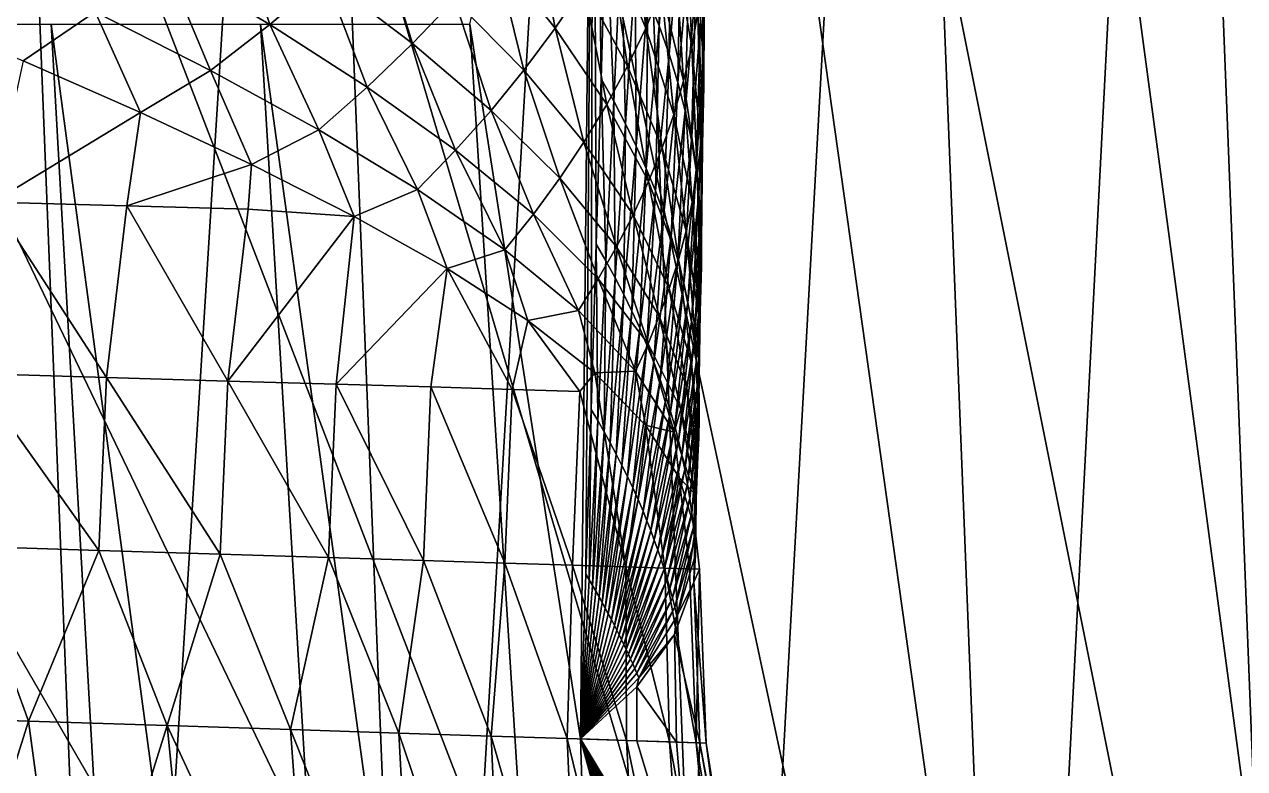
# Model space of a CAD drawing. Extents: x -53 to 3.8, y 0 to 88.2.
# Drawn here: x -3.929 to -2.78, y 12.525 to 13.226 of the extents above; entities that cross this region are included whole.
import ezdxf

# ---------------------------------------------------------------- set-up
doc = ezdxf.new("R2010")
doc.units = 0

msp = doc.modelspace()

# ---------------------------------------------------------------- linework, layer by layer
for points in [[(-3.119, 70.249), (0.34092, 36.1072, 0.77773), (3.4933, 5)], [(-3.119, 70.249), (3.4933, 5), (-1.84729, 18.2287)], [(-2.94129, 15.9572), (-2.69825, 16.2315), (-1.98652, 10.5377)], [(-3.20857, 15.7057), (-2.94129, 15.9572), (-2.25764, 10.6344)], [(-2.25764, 10.6344), (-2.94129, 15.9572), (-1.98652, 10.5377)], [(-3.49673, 15.4799), (-3.20857, 15.7057), (-2.53899, 10.693)], [(-2.53899, 10.693), (-3.20857, 15.7057), (-2.25764, 10.6344)], [(-3.80378, 15.281), (-3.49673, 15.4799), (-2.82602, 10.7126)], [(-2.82602, 10.7126), (-3.49673, 15.4799), (-2.53899, 10.693)], [(-4.12776, 15.1099), (-3.80378, 15.281), (-2.82602, 10.7126)], [(-2.82602, 10.7126), (-4.46647, 14.968), (-4.12776, 15.1099)], [(-4.81579, 14.8568), (-4.46647, 14.968), (-2.82602, 10.7126)], [(-5.17309, 14.777), (-4.81579, 14.8568), (-2.82602, 10.7126)], [(-2.82602, 10.7126), (-5.53618, 14.7288), (-5.17309, 14.777)], [(-5.90286, 14.7126), (-5.53618, 14.7288), (-2.82602, 10.7126)], [(-46.3078, 10.7126), (-5.90286, 14.7126), (-2.82602, 10.7126)], [(-4.15239, 11.5406, 24.6195), (-3.8476, 11.5406, 24.1581), (-3.96223, 14.4258, 23.713)], [(-3.8476, 11.5406, 24.1581), (-3.66776, 14.4258, 23.2499), (-3.96223, 14.4258, 23.713)], [(-3.8476, 11.5406, 24.1581), (-3.55319, 11.5406, 23.6901), (-3.66776, 14.4258, 23.2499)], [(-3.55319, 11.5406, 23.6901), (-3.38361, 14.4258, 22.7803), (-3.66776, 14.4258, 23.2499)], [(-3.55319, 11.5406, 23.6901), (-3.26925, 11.5406, 23.2156), (-3.38361, 14.4258, 22.7803)], [(-3.38361, 14.4258, 22.7803), (-3.26925, 11.5406, 23.2156), (-3.1099, 14.4258, 22.3046)], [(-3.1099, 14.4258, 22.3046), (-3.26925, 11.5406, 23.2156), (-2.99591, 11.5406, 22.735)], [(-2.84676, 14.4258, 21.823), (-3.1099, 14.4258, 22.3046), (-2.99591, 11.5406, 22.735)], [(-2.99591, 11.5406, 22.735), (-2.73329, 11.5406, 22.2485), (-2.84676, 14.4258, 21.823)], [(-2.73329, 11.5406, 22.2485), (-2.59429, 14.4258, 21.3358), (-2.84676, 14.4258, 21.823)], [(-3.39322, 13.7379, 9.58875), (-3.4053, 12.5533, 10.0833), (-3.50958, 13.2264, 10.3058)], [(-3.39322, 13.7379, 9.58875), (-3.40011, 12.7084, 10.0027), (-3.4053, 12.5533, 10.0833)], [(-3.39516, 12.8637, 9.92265), (-3.40011, 12.7084, 10.0027), (-3.39322, 13.7379, 9.58875)], [(-3.39039, 13.0193, 9.84295), (-3.39516, 12.8637, 9.92265), (-3.39322, 13.7379, 9.58875)], [(-3.38578, 13.1749, 9.76349), (-3.39322, 13.7379, 9.58875), (-3.38129, 13.3305, 9.68414)], [(-3.39039, 13.0193, 9.84295), (-3.39322, 13.7379, 9.58875), (-3.38578, 13.1749, 9.76349)], [(-3.34179, 13.2514, 9.49076), (-3.33182, 13.3907, 9.3733), (-3.33112, 13.2249, 9.42589)], [(-3.33182, 13.3907, 9.3733), (-3.32035, 13.3588, 9.2956), (-3.33112, 13.2249, 9.42589)], [(-3.33112, 13.2249, 9.42589), (-3.32035, 13.3588, 9.2956), (-3.32169, 13.1983, 9.36086)], [(-3.32035, 13.3588, 9.2956), (-3.31067, 13.3268, 9.21769), (-3.32169, 13.1983, 9.36086)], [(-3.42897, 13.2228, 7.6594), (-3.45053, 13.3373, 7.52186), (-3.48556, 13.2933, 7.41983)], [(-3.42897, 13.2228, 7.6594), (-3.40211, 13.2628, 7.75375), (-3.45053, 13.3373, 7.52186)], [(-3.34383, 13.2229, 8.08043), (-3.35661, 13.3436, 7.94425), (-3.37799, 13.3031, 7.84872)], [(-3.34383, 13.2229, 8.08043), (-3.32888, 13.2591, 8.16702), (-3.35661, 13.3436, 7.94425)], [(-3.28978, 13.1957, 8.89841), (-3.29226, 13.2291, 8.97992), (-3.28786, 13.3401, 8.79984)], [(-3.2883, 13.301, 8.70531), (-3.28978, 13.1957, 8.89841), (-3.28786, 13.3401, 8.79984)], [(-3.69795, 13.2262, 6.88002), (-3.73338, 13.3314, 6.75095), (-3.79608, 13.2843, 6.64575)], [(-3.69795, 13.2262, 6.88002), (-3.64545, 13.2704, 6.98064), (-3.73338, 13.3314, 6.75095)], [(-3.38578, 13.1749, 9.76349), (-3.38129, 13.3305, 9.68414), (-3.37394, 13.1539, 9.71207)], [(-3.38129, 13.3305, 9.68414), (-3.36688, 13.3042, 9.6199), (-3.37394, 13.1539, 9.71207)], [(-3.32169, 13.1983, 9.36086), (-3.31067, 13.3268, 9.21769), (-3.31353, 13.1717, 9.29568)], [(-3.30049, 13.2051, 8.47342), (-3.3057, 13.3319, 8.34103), (-3.31617, 13.2955, 8.2539)], [(-3.31067, 13.3268, 9.21769), (-3.30279, 13.2947, 9.13959), (-3.31353, 13.1717, 9.29568)], [(-3.30049, 13.2051, 8.47342), (-3.29468, 13.2371, 8.55064), (-3.3057, 13.3319, 8.34103)], [(-3.56358, 13.2083, 7.22266), (-3.59631, 13.3152, 7.08266), (-3.64545, 13.2704, 6.98064)], [(-3.56358, 13.2083, 7.22266), (-3.52381, 13.2497, 7.31878), (-3.59631, 13.3152, 7.08266)], [(-3.361, 13.1869, 7.9942), (-3.37799, 13.3031, 7.84872), (-3.40211, 13.2628, 7.75375)], [(-3.361, 13.1869, 7.9942), (-3.34383, 13.2229, 8.08043), (-3.37799, 13.3031, 7.84872)], [(-3.37394, 13.1539, 9.71207), (-3.36688, 13.3042, 9.6199), (-3.3629, 13.1328, 9.6605)], [(-3.36688, 13.3042, 9.6199), (-3.35371, 13.2778, 9.55544), (-3.3629, 13.1328, 9.6605)], [(-3.28919, 13.1683, 8.83166), (-3.2883, 13.301, 8.70531), (-3.29061, 13.269, 8.62795)], [(-3.28919, 13.1683, 8.83166), (-3.28978, 13.1957, 8.89841), (-3.2883, 13.301, 8.70531)], [(-3.45853, 13.1831, 7.56574), (-3.48556, 13.2933, 7.41983), (-3.52381, 13.2497, 7.31878)], [(-3.45853, 13.1831, 7.56574), (-3.42897, 13.2228, 7.6594), (-3.48556, 13.2933, 7.41983)], [(-3.30805, 13.1733, 8.39633), (-3.31617, 13.2955, 8.2539), (-3.32888, 13.2591, 8.16702)], [(-3.30805, 13.1733, 8.39633), (-3.30049, 13.2051, 8.47342), (-3.31617, 13.2955, 8.2539)], [(-3.31353, 13.1717, 9.29568), (-3.30279, 13.2947, 9.13959), (-3.30662, 13.145, 9.23037)], [(-3.30279, 13.2947, 9.13959), (-3.29669, 13.2626, 9.06136), (-3.30662, 13.145, 9.23037)], [(-3.75378, 13.1828, 6.78091), (-3.79608, 13.2843, 6.64575), (-3.86253, 13.2381, 6.54245)], [(-3.75378, 13.1828, 6.78091), (-3.69795, 13.2262, 6.88002), (-3.79608, 13.2843, 6.64575)], [(-3.3629, 13.1328, 9.6605), (-3.35371, 13.2778, 9.55544), (-3.35266, 13.1117, 9.60879)], [(-3.35266, 13.1117, 9.60879), (-3.35371, 13.2778, 9.55544), (-3.34179, 13.2514, 9.49076)], [(-3.60626, 13.1673, 7.12759), (-3.64545, 13.2704, 6.98064), (-3.69795, 13.2262, 6.88002)], [(-3.60626, 13.1673, 7.12759), (-3.56358, 13.2083, 7.22266), (-3.64545, 13.2704, 6.98064)], [(-3.28991, 13.141, 8.7649), (-3.29061, 13.269, 8.62795), (-3.29468, 13.2371, 8.55064)], [(-3.28991, 13.141, 8.7649), (-3.28919, 13.1683, 8.83166), (-3.29061, 13.269, 8.62795)], [(-3.38039, 13.151, 7.90836), (-3.40211, 13.2628, 7.75375), (-3.42897, 13.2228, 7.6594)], [(-3.38039, 13.151, 7.90836), (-3.361, 13.1869, 7.9942), (-3.40211, 13.2628, 7.75375)], [(-3.31736, 13.1415, 8.3194), (-3.32888, 13.2591, 8.16702), (-3.34383, 13.2229, 8.08043)], [(-3.31736, 13.1415, 8.3194), (-3.30805, 13.1733, 8.39633), (-3.32888, 13.2591, 8.16702)], [(-3.30662, 13.145, 9.23037), (-3.29669, 13.2626, 9.06136), (-3.30077, 13.1172, 9.16237)], [(-3.29669, 13.2626, 9.06136), (-3.29226, 13.2291, 8.97992), (-3.30077, 13.1172, 9.16237)], [(-3.48947, 13.1452, 7.47643), (-3.52381, 13.2497, 7.31878), (-3.56358, 13.2083, 7.22266)], [(-3.48947, 13.1452, 7.47643), (-3.45853, 13.1831, 7.56574), (-3.52381, 13.2497, 7.31878)], [(-3.34323, 13.0906, 9.55695), (-3.35266, 13.1117, 9.60879), (-3.34179, 13.2514, 9.49076)], [(-3.34179, 13.2514, 9.49076), (-3.33112, 13.2249, 9.42589), (-3.34323, 13.0906, 9.55695)], [(-4.04502, 13.2402, 6.23618), (-3.93033, 13.1919, 6.44561), (-3.86253, 13.2381, 6.54245)], [(-3.93033, 13.1919, 6.44561), (-3.81982, 13.1432, 6.66856), (-3.86253, 13.2381, 6.54245)], [(-3.86253, 13.2381, 6.54245), (-3.81982, 13.1432, 6.66856), (-3.75378, 13.1828, 6.78091)], [(-3.29193, 13.1136, 8.69816), (-3.29468, 13.2371, 8.55064), (-3.30049, 13.2051, 8.47342)], [(-3.29193, 13.1136, 8.69816), (-3.28991, 13.141, 8.7649), (-3.29468, 13.2371, 8.55064)], [(-3.755, 10.584, 12.3391), (-3.96131, 10.5834, 13.249), (-4.10119, 13.2264, 12.98)], [(-3.90399, 13.2264, 12.0886), (-3.755, 10.584, 12.3391), (-4.10119, 13.2264, 12.98)], [(-3.54869, 10.5845, 11.4292), (-3.755, 10.584, 12.3391), (-3.90399, 13.2264, 12.0886)], [(-3.70678, 13.2264, 11.1972), (-3.54869, 10.5845, 11.4292), (-3.90399, 13.2264, 12.0886)], [(-3.65182, 13.127, 7.03366), (-3.69795, 13.2262, 6.88002), (-3.75378, 13.1828, 6.78091)], [(-3.34239, 10.585, 10.5193), (-3.54869, 10.5845, 11.4292), (-3.70678, 13.2264, 11.1972)], [(-3.50958, 13.2264, 10.3058), (-3.34239, 10.585, 10.5193), (-3.70678, 13.2264, 11.1972)], [(-3.65182, 13.127, 7.03366), (-3.60626, 13.1673, 7.12759), (-3.69795, 13.2262, 6.88002)], [(-3.50958, 13.2264, 10.3058), (-3.4053, 12.5533, 10.0833), (-3.34239, 10.585, 10.5193)], [(-3.40198, 13.1154, 7.82296), (-3.42897, 13.2228, 7.6594), (-3.45853, 13.1831, 7.56574)], [(-3.40198, 13.1154, 7.82296), (-3.38039, 13.151, 7.90836), (-3.42897, 13.2228, 7.6594)], [(-3.32841, 13.1099, 8.24266), (-3.34383, 13.2229, 8.08043), (-3.361, 13.1869, 7.9942)], [(-3.32841, 13.1099, 8.24266), (-3.31736, 13.1415, 8.3194), (-3.34383, 13.2229, 8.08043)], [(-3.34323, 13.0906, 9.55695), (-3.33112, 13.2249, 9.42589), (-3.33461, 13.0694, 9.50499)], [(-3.33112, 13.2249, 9.42589), (-3.32169, 13.1983, 9.36086), (-3.33461, 13.0694, 9.50499)], [(-3.30077, 13.1172, 9.16237), (-3.29226, 13.2291, 8.97992), (-3.29629, 13.0894, 9.09428)], [(-3.29226, 13.2291, 8.97992), (-3.28978, 13.1957, 8.89841), (-3.29629, 13.0894, 9.09428)], [(-3.52286, 13.1078, 7.38787), (-3.56358, 13.2083, 7.22266), (-3.60626, 13.1673, 7.12759)], [(-3.52286, 13.1078, 7.38787), (-3.48947, 13.1452, 7.47643), (-3.56358, 13.2083, 7.22266)], [(-3.33461, 13.0694, 9.50499), (-3.32169, 13.1983, 9.36086), (-3.3268, 13.0481, 9.45291)], [(-3.32169, 13.1983, 9.36086), (-3.31353, 13.1717, 9.29568), (-3.3268, 13.0481, 9.45291)], [(-3.29526, 13.0863, 8.63147), (-3.30049, 13.2051, 8.47342), (-3.30805, 13.1733, 8.39633)], [(-3.29526, 13.0863, 8.63147), (-3.29193, 13.1136, 8.69816), (-3.30049, 13.2051, 8.47342)], [(-3.29629, 13.0894, 9.09428), (-3.28978, 13.1957, 8.89841), (-3.29365, 13.0667, 9.03849)], [(-3.28978, 13.1957, 8.89841), (-3.28919, 13.1683, 8.83166), (-3.29365, 13.0667, 9.03849)], [(-3.81982, 13.1432, 6.66856), (-3.93033, 13.1919, 6.44561), (-3.9591, 13.0589, 6.45174)], [(-3.34119, 13.0783, 8.16614), (-3.361, 13.1869, 7.9942), (-3.38039, 13.151, 7.90836)], [(-3.34119, 13.0783, 8.16614), (-3.32841, 13.1099, 8.24266), (-3.361, 13.1869, 7.9942)], [(-3.81982, 13.1432, 6.66856), (-3.71524, 13.0944, 6.90456), (-3.75378, 13.1828, 6.78091)], [(-3.75378, 13.1828, 6.78091), (-3.71524, 13.0944, 6.90456), (-3.65182, 13.127, 7.03366)], [(-3.4248, 13.0814, 7.74136), (-3.45853, 13.1831, 7.56574), (-3.48947, 13.1452, 7.47643)], [(-3.4248, 13.0814, 7.74136), (-3.40198, 13.1154, 7.82296), (-3.45853, 13.1831, 7.56574)], [(-3.38129, 13.0035, 9.80447), (-3.39039, 13.0193, 9.84295), (-3.38578, 13.1749, 9.76349)], [(-3.38578, 13.1749, 9.76349), (-3.37394, 13.1539, 9.71207), (-3.38129, 13.0035, 9.80447)], [(-3.29988, 13.059, 8.56483), (-3.30805, 13.1733, 8.39633), (-3.31736, 13.1415, 8.3194)], [(-3.29988, 13.059, 8.56483), (-3.29526, 13.0863, 8.63147), (-3.30805, 13.1733, 8.39633)], [(-3.55869, 13.0707, 7.30012), (-3.60626, 13.1673, 7.12759), (-3.65182, 13.127, 7.03366)], [(-3.55869, 13.0707, 7.30012), (-3.52286, 13.1078, 7.38787), (-3.60626, 13.1673, 7.12759)], [(-3.3268, 13.0481, 9.45291), (-3.31353, 13.1717, 9.29568), (-3.31981, 13.0268, 9.40074)], [(-3.31353, 13.1717, 9.29568), (-3.30662, 13.145, 9.23037), (-3.31981, 13.0268, 9.40074)], [(-3.29365, 13.0667, 9.03849), (-3.28919, 13.1683, 8.83166), (-3.29191, 13.0439, 8.98267)], [(-3.29191, 13.0439, 8.98267), (-3.28919, 13.1683, 8.83166), (-3.28991, 13.141, 8.7649)], [(-3.35571, 13.0468, 8.08988), (-3.38039, 13.151, 7.90836), (-3.40198, 13.1154, 7.82296)], [(-3.38129, 13.0035, 9.80447), (-3.37394, 13.1539, 9.71207), (-3.37264, 12.9877, 9.76589)], [(-3.35571, 13.0468, 8.08988), (-3.34119, 13.0783, 8.16614), (-3.38039, 13.151, 7.90836)], [(-3.37394, 13.1539, 9.71207), (-3.3629, 13.1328, 9.6605), (-3.37264, 12.9877, 9.76589)], [(-3.83266, 13.0554, 6.68095), (-3.81982, 13.1432, 6.66856), (-3.9591, 13.0589, 6.45174)], [(-3.71524, 13.0944, 6.90456), (-3.81982, 13.1432, 6.66856), (-3.83266, 13.0554, 6.68095)], [(-3.44963, 13.0476, 7.66025), (-3.48947, 13.1452, 7.47643), (-3.52286, 13.1078, 7.38787)], [(-3.44963, 13.0476, 7.66025), (-3.4248, 13.0814, 7.74136), (-3.48947, 13.1452, 7.47643)], [(-3.30581, 13.0318, 8.49828), (-3.31736, 13.1415, 8.3194), (-3.32841, 13.1099, 8.24266)], [(-3.31981, 13.0268, 9.40074), (-3.30662, 13.145, 9.23037), (-3.3134, 13.0047, 9.34641)], [(-3.30581, 13.0318, 8.49828), (-3.29988, 13.059, 8.56483), (-3.31736, 13.1415, 8.3194)], [(-3.30662, 13.145, 9.23037), (-3.30077, 13.1172, 9.16237), (-3.3134, 13.0047, 9.34641)], [(-3.2911, 13.0211, 8.92683), (-3.28991, 13.141, 8.7649), (-3.29193, 13.1136, 8.69816)], [(-3.2911, 13.0211, 8.92683), (-3.29191, 13.0439, 8.98267), (-3.28991, 13.141, 8.7649)], [(-3.71524, 13.0944, 6.90456), (-3.61836, 13.0455, 7.15315), (-3.65182, 13.127, 7.03366)], [(-3.65182, 13.127, 7.03366), (-3.61836, 13.0455, 7.15315), (-3.55869, 13.0707, 7.30012)], [(-3.37264, 12.9877, 9.76589), (-3.3629, 13.1328, 9.6605), (-3.36444, 12.9719, 9.72723)], [(-3.3629, 13.1328, 9.6605), (-3.35266, 13.1117, 9.60879), (-3.36444, 12.9719, 9.72723)], [(-3.37128, 13.0168, 8.01687), (-3.40198, 13.1154, 7.82296), (-3.4248, 13.0814, 7.74136)], [(-3.37128, 13.0168, 8.01687), (-3.35571, 13.0468, 8.08988), (-3.40198, 13.1154, 7.82296)], [(-3.3134, 13.0047, 9.34641), (-3.30077, 13.1172, 9.16237), (-3.30788, 12.9825, 9.292)], [(-3.30077, 13.1172, 9.16237), (-3.29629, 13.0894, 9.09428), (-3.30788, 12.9825, 9.292)], [(-3.47646, 13.014, 7.57968), (-3.52286, 13.1078, 7.38787), (-3.55869, 13.0707, 7.30012)], [(-3.47646, 13.014, 7.57968), (-3.44963, 13.0476, 7.66025), (-3.52286, 13.1078, 7.38787)], [(-3.36444, 12.9719, 9.72723), (-3.35266, 13.1117, 9.60879), (-3.35671, 12.9561, 9.68849)], [(-3.35671, 12.9561, 9.68849), (-3.35266, 13.1117, 9.60879), (-3.34323, 13.0906, 9.55695)], [(-3.31304, 13.0046, 8.43184), (-3.32841, 13.1099, 8.24266), (-3.34119, 13.0783, 8.16614)], [(-3.31304, 13.0046, 8.43184), (-3.30581, 13.0318, 8.49828), (-3.32841, 13.1099, 8.24266)], [(-3.29121, 12.9984, 8.87098), (-3.29193, 13.1136, 8.69816), (-3.29526, 13.0863, 8.63147)], [(-3.29121, 12.9984, 8.87098), (-3.2911, 13.0211, 8.92683), (-3.29193, 13.1136, 8.69816)], [(-3.71822, 13.0523, 6.91631), (-3.71524, 13.0944, 6.90456), (-3.83266, 13.0554, 6.68095)], [(-3.61836, 13.0455, 7.15315), (-3.71524, 13.0944, 6.90456), (-3.71822, 13.0523, 6.91631)], [(-3.38844, 12.9868, 7.94415), (-3.4248, 13.0814, 7.74136), (-3.44963, 13.0476, 7.66025)], [(-3.38844, 12.9868, 7.94415), (-3.37128, 13.0168, 8.01687), (-3.4248, 13.0814, 7.74136)], [(-3.34944, 12.9402, 9.64968), (-3.35671, 12.9561, 9.68849), (-3.34323, 13.0906, 9.55695)], [(-3.34323, 13.0906, 9.55695), (-3.33461, 13.0694, 9.50499), (-3.34944, 12.9402, 9.64968)], [(-3.30788, 12.9825, 9.292), (-3.29629, 13.0894, 9.09428), (-3.30401, 12.9643, 9.24741)], [(-3.29629, 13.0894, 9.09428), (-3.29365, 13.0667, 9.03849), (-3.30401, 12.9643, 9.24741)], [(-3.29223, 12.9756, 8.81514), (-3.29526, 13.0863, 8.63147), (-3.29988, 13.059, 8.56483)], [(-3.29223, 12.9756, 8.81514), (-3.29121, 12.9984, 8.87098), (-3.29526, 13.0863, 8.63147)], [(-3.61836, 13.0455, 7.15315), (-3.53094, 12.9964, 7.41388), (-3.55869, 13.0707, 7.30012)], [(-3.55869, 13.0707, 7.30012), (-3.53094, 12.9964, 7.41388), (-3.47646, 13.014, 7.57968)], [(-3.32156, 12.9775, 8.36553), (-3.34119, 13.0783, 8.16614), (-3.35571, 13.0468, 8.08988)], [(-3.34944, 12.9402, 9.64968), (-3.33461, 13.0694, 9.50499), (-3.34262, 12.9243, 9.61079)], [(-3.33461, 13.0694, 9.50499), (-3.3268, 13.0481, 9.45291), (-3.34262, 12.9243, 9.61079)], [(-3.32156, 12.9775, 8.36553), (-3.31304, 13.0046, 8.43184), (-3.34119, 13.0783, 8.16614)], [(-3.85162, 12.8938, 6.69085), (-3.9591, 13.0589, 6.45174), (-3.97774, 12.8975, 6.46275)], [(-3.85162, 12.8938, 6.69085), (-3.83266, 13.0554, 6.68095), (-3.9591, 13.0589, 6.45174)], [(-3.29417, 12.9529, 8.75932), (-3.29988, 13.059, 8.56483), (-3.30581, 13.0318, 8.49828)], [(-3.30401, 12.9643, 9.24741), (-3.29365, 13.0667, 9.03849), (-3.30075, 12.9461, 9.20278)], [(-3.29365, 13.0667, 9.03849), (-3.29191, 13.0439, 8.98267), (-3.30075, 12.9461, 9.20278)], [(-3.29417, 12.9529, 8.75932), (-3.29223, 12.9756, 8.81514), (-3.29988, 13.059, 8.56483)], [(-3.73745, 12.8904, 6.92511), (-3.83266, 13.0554, 6.68095), (-3.85162, 12.8938, 6.69085)], [(-3.83266, 13.0554, 6.68095), (-3.73745, 12.8904, 6.92511), (-3.71822, 13.0523, 6.91631)], [(-3.73745, 12.8904, 6.92511), (-3.61836, 13.0455, 7.15315), (-3.71822, 13.0523, 6.91631)], [(-3.40718, 12.957, 7.87177), (-3.44963, 13.0476, 7.66025), (-3.47646, 13.014, 7.57968)], [(-3.40718, 12.957, 7.87177), (-3.38844, 12.9868, 7.94415), (-3.44963, 13.0476, 7.66025)], [(-3.33098, 12.9515, 8.30194), (-3.35571, 13.0468, 8.08988), (-3.37128, 13.0168, 8.01687)], [(-3.33098, 12.9515, 8.30194), (-3.32156, 12.9775, 8.36553), (-3.35571, 13.0468, 8.08988)], [(-3.34262, 12.9243, 9.61079), (-3.3268, 13.0481, 9.45291), (-3.33627, 12.9083, 9.57184)], [(-3.3268, 13.0481, 9.45291), (-3.31981, 13.0268, 9.40074), (-3.33627, 12.9083, 9.57184)], [(-3.63551, 12.8874, 7.16489), (-3.61836, 13.0455, 7.15315), (-3.73745, 12.8904, 6.92511)], [(-3.63551, 12.8874, 7.16489), (-3.53094, 12.9964, 7.41388), (-3.61836, 13.0455, 7.15315)], [(-3.30075, 12.9461, 9.20278), (-3.29191, 13.0439, 8.98267), (-3.29807, 12.9279, 9.15811)], [(-3.29807, 12.9279, 9.15811), (-3.29191, 13.0439, 8.98267), (-3.2911, 13.0211, 8.92683)], [(-3.33627, 12.9083, 9.57184), (-3.31981, 13.0268, 9.40074), (-3.33016, 12.8918, 9.53128)], [(-3.31981, 13.0268, 9.40074), (-3.3134, 13.0047, 9.34641), (-3.33016, 12.8918, 9.53128)], [(-3.29703, 12.9301, 8.70354), (-3.30581, 13.0318, 8.49828), (-3.31304, 13.0046, 8.43184)], [(-3.29703, 12.9301, 8.70354), (-3.29417, 12.9529, 8.75932), (-3.30581, 13.0318, 8.49828)], [(-3.53094, 12.9964, 7.41388), (-3.45473, 12.9473, 7.68629), (-3.47646, 13.014, 7.57968)], [(-3.47646, 13.014, 7.57968), (-3.45473, 12.9473, 7.68629), (-3.40718, 12.957, 7.87177)], [(-3.38895, 12.8532, 9.89711), (-3.39516, 12.8637, 9.92265), (-3.39039, 13.0193, 9.84295)], [(-3.38129, 13.0035, 9.80447), (-3.38895, 12.8532, 9.89711), (-3.39039, 13.0193, 9.84295)], [(-3.34158, 12.9256, 8.23851), (-3.37128, 13.0168, 8.01687), (-3.38844, 12.9868, 7.94415)], [(-3.34158, 12.9256, 8.23851), (-3.33098, 12.9515, 8.30194), (-3.37128, 13.0168, 8.01687)], [(-3.296, 12.9097, 9.11342), (-3.29807, 12.9279, 9.15811), (-3.2911, 13.0211, 8.92683)], [(-3.296, 12.9097, 9.11342), (-3.2911, 13.0211, 8.92683), (-3.29121, 12.9984, 8.87098)], [(-3.38294, 12.8427, 9.87153), (-3.38895, 12.8532, 9.89711), (-3.38129, 13.0035, 9.80447)], [(-3.37264, 12.9877, 9.76589), (-3.38294, 12.8427, 9.87153), (-3.38129, 13.0035, 9.80447)], [(-3.33016, 12.8918, 9.53128), (-3.3134, 13.0047, 9.34641), (-3.32455, 12.8752, 9.49067)], [(-3.3134, 13.0047, 9.34641), (-3.30788, 12.9825, 9.292), (-3.32455, 12.8752, 9.49067)], [(-3.30081, 12.9074, 8.6478), (-3.31304, 13.0046, 8.43184), (-3.32156, 12.9775, 8.36553)], [(-3.30081, 12.9074, 8.6478), (-3.29703, 12.9301, 8.70354), (-3.31304, 13.0046, 8.43184)], [(-3.54609, 12.8848, 7.40955), (-3.53094, 12.9964, 7.41388), (-3.63551, 12.8874, 7.16489)], [(-3.46945, 12.8825, 7.65845), (-3.53094, 12.9964, 7.41388), (-3.54609, 12.8848, 7.40955)], [(-3.45473, 12.9473, 7.68629), (-3.53094, 12.9964, 7.41388), (-3.46945, 12.8825, 7.65845)], [(-3.29452, 12.8915, 9.06871), (-3.296, 12.9097, 9.11342), (-3.29121, 12.9984, 8.87098)], [(-3.29452, 12.8915, 9.06871), (-3.29121, 12.9984, 8.87098), (-3.29223, 12.9756, 8.81514)], [(-3.35338, 12.8997, 8.17526), (-3.38844, 12.9868, 7.94415), (-3.40718, 12.957, 7.87177)], [(-3.35338, 12.8997, 8.17526), (-3.34158, 12.9256, 8.23851), (-3.38844, 12.9868, 7.94415)], [(-3.37714, 12.8321, 9.8459), (-3.38294, 12.8427, 9.87153), (-3.37264, 12.9877, 9.76589)], [(-3.36444, 12.9719, 9.72723), (-3.37714, 12.8321, 9.8459), (-3.37264, 12.9877, 9.76589)], [(-3.30531, 12.8856, 8.59429), (-3.32156, 12.9775, 8.36553), (-3.33098, 12.9515, 8.30194)], [(-3.32455, 12.8752, 9.49067), (-3.30788, 12.9825, 9.292), (-3.32033, 12.8616, 9.45738)], [(-3.30531, 12.8856, 8.59429), (-3.30081, 12.9074, 8.6478), (-3.32156, 12.9775, 8.36553)], [(-3.30788, 12.9825, 9.292), (-3.30401, 12.9643, 9.24741), (-3.32033, 12.8616, 9.45738)], [(-3.37155, 12.8215, 9.82024), (-3.37714, 12.8321, 9.8459), (-3.36444, 12.9719, 9.72723)], [(-3.35671, 12.9561, 9.68849), (-3.37155, 12.8215, 9.82024), (-3.36444, 12.9719, 9.72723)], [(-3.29363, 12.8733, 9.02399), (-3.29452, 12.8915, 9.06871), (-3.29223, 12.9756, 8.81514)], [(-3.29363, 12.8733, 9.02399), (-3.29223, 12.9756, 8.81514), (-3.29417, 12.9529, 8.75932)], [(-3.45473, 12.9473, 7.68629), (-3.39166, 12.8981, 7.96982), (-3.40718, 12.957, 7.87177)], [(-3.40718, 12.957, 7.87177), (-3.39166, 12.8981, 7.96982), (-3.35338, 12.8997, 8.17526)], [(-3.36616, 12.811, 9.79454), (-3.37155, 12.8215, 9.82024), (-3.35671, 12.9561, 9.68849)], [(-3.34944, 12.9402, 9.64968), (-3.36616, 12.811, 9.79454), (-3.35671, 12.9561, 9.68849)], [(-3.32033, 12.8616, 9.45738), (-3.30401, 12.9643, 9.24741), (-3.31645, 12.8479, 9.42406)], [(-3.30401, 12.9643, 9.24741), (-3.30075, 12.9461, 9.20278), (-3.31645, 12.8479, 9.42406)], [(-3.40587, 12.8807, 7.91096), (-3.45473, 12.9473, 7.68629), (-3.46945, 12.8825, 7.65845)], [(-3.39166, 12.8981, 7.96982), (-3.45473, 12.9473, 7.68629), (-3.40587, 12.8807, 7.91096)], [(-3.31066, 12.8639, 8.54085), (-3.33098, 12.9515, 8.30194), (-3.34158, 12.9256, 8.23851)], [(-3.31066, 12.8639, 8.54085), (-3.30531, 12.8856, 8.59429), (-3.33098, 12.9515, 8.30194)], [(-3.31645, 12.8479, 9.42406), (-3.30075, 12.9461, 9.20278), (-3.31291, 12.8343, 9.3907)], [(-3.30075, 12.9461, 9.20278), (-3.29807, 12.9279, 9.15811), (-3.31291, 12.8343, 9.3907)], [(-3.29335, 12.8551, 8.97927), (-3.29417, 12.9529, 8.75932), (-3.29703, 12.9301, 8.70354)], [(-3.29335, 12.8551, 8.97927), (-3.29363, 12.8733, 9.02399), (-3.29417, 12.9529, 8.75932)], [(-3.36098, 12.8004, 9.76881), (-3.36616, 12.811, 9.79454), (-3.34944, 12.9402, 9.64968)], [(-3.34262, 12.9243, 9.61079), (-3.36098, 12.8004, 9.76881), (-3.34944, 12.9402, 9.64968)], [(-3.356, 12.7898, 9.74304), (-3.36098, 12.8004, 9.76881), (-3.34262, 12.9243, 9.61079)], [(-3.33627, 12.9083, 9.57184), (-3.356, 12.7898, 9.74304), (-3.34262, 12.9243, 9.61079)], [(-3.31685, 12.8422, 8.48748), (-3.34158, 12.9256, 8.23851), (-3.35338, 12.8997, 8.17526)], [(-3.31685, 12.8422, 8.48748), (-3.31066, 12.8639, 8.54085), (-3.34158, 12.9256, 8.23851)], [(-3.31291, 12.8343, 9.3907), (-3.29807, 12.9279, 9.15811), (-3.30971, 12.8207, 9.35733)], [(-3.30971, 12.8207, 9.35733), (-3.29807, 12.9279, 9.15811), (-3.296, 12.9097, 9.11342)], [(-3.29367, 12.8369, 8.93454), (-3.29703, 12.9301, 8.70354), (-3.30081, 12.9074, 8.6478)], [(-3.29367, 12.8369, 8.93454), (-3.29335, 12.8551, 8.97927), (-3.29703, 12.9301, 8.70354)], [(-3.35105, 12.7787, 9.71622), (-3.356, 12.7898, 9.74304), (-3.33627, 12.9083, 9.57184)], [(-3.33016, 12.8918, 9.53128), (-3.35105, 12.7787, 9.71622), (-3.33627, 12.9083, 9.57184)], [(-3.30685, 12.807, 9.32392), (-3.30971, 12.8207, 9.35733), (-3.296, 12.9097, 9.11342)], [(-3.30685, 12.807, 9.32392), (-3.296, 12.9097, 9.11342), (-3.29452, 12.8915, 9.06871)], [(-3.8589, 12.7309, 6.69466), (-3.97774, 12.8975, 6.46275), (-3.98508, 12.7348, 6.46708)], [(-3.8589, 12.7309, 6.69466), (-3.85162, 12.8938, 6.69085), (-3.97774, 12.8975, 6.46275)], [(-3.36254, 12.7155, 8.16762), (-3.39166, 12.8981, 7.96982), (-3.40587, 12.8807, 7.91096)], [(-3.39166, 12.8981, 7.96982), (-3.34403, 12.8488, 8.26263), (-3.35338, 12.8997, 8.17526)], [(-3.34403, 12.8488, 8.26263), (-3.39166, 12.8981, 7.96982), (-3.36254, 12.7155, 8.16762)], [(-3.35338, 12.8997, 8.17526), (-3.34403, 12.8488, 8.26263), (-3.31685, 12.8422, 8.48748)], [(-3.29454, 12.8194, 8.89157), (-3.30081, 12.9074, 8.6478), (-3.30531, 12.8856, 8.59429)], [(-3.29454, 12.8194, 8.89157), (-3.29367, 12.8369, 8.93454), (-3.30081, 12.9074, 8.6478)], [(-3.74467, 12.7273, 6.92842), (-3.85162, 12.8938, 6.69085), (-3.8589, 12.7309, 6.69466)], [(-3.74467, 12.7273, 6.92842), (-3.73745, 12.8904, 6.92511), (-3.85162, 12.8938, 6.69085)], [(-3.64268, 12.7242, 7.16773), (-3.73745, 12.8904, 6.92511), (-3.74467, 12.7273, 6.92842)], [(-3.64268, 12.7242, 7.16773), (-3.63551, 12.8874, 7.16489), (-3.73745, 12.8904, 6.92511)], [(-3.55319, 12.7214, 7.41194), (-3.63551, 12.8874, 7.16489), (-3.64268, 12.7242, 7.16773)], [(-3.55319, 12.7214, 7.41194), (-3.54609, 12.8848, 7.40955), (-3.63551, 12.8874, 7.16489)], [(-3.47648, 12.719, 7.66042), (-3.54609, 12.8848, 7.40955), (-3.55319, 12.7214, 7.41194)], [(-3.54609, 12.8848, 7.40955), (-3.47648, 12.719, 7.66042), (-3.46945, 12.8825, 7.65845)], [(-3.34633, 12.7677, 9.68937), (-3.35105, 12.7787, 9.71622), (-3.33016, 12.8918, 9.53128)], [(-3.32455, 12.8752, 9.49067), (-3.34633, 12.7677, 9.68937), (-3.33016, 12.8918, 9.53128)], [(-3.29596, 12.8019, 8.84862), (-3.30531, 12.8856, 8.59429), (-3.31066, 12.8639, 8.54085)], [(-3.30434, 12.7934, 9.2905), (-3.30685, 12.807, 9.32392), (-3.29452, 12.8915, 9.06871)], [(-3.29596, 12.8019, 8.84862), (-3.29454, 12.8194, 8.89157), (-3.30531, 12.8856, 8.59429)], [(-3.30434, 12.7934, 9.2905), (-3.29452, 12.8915, 9.06871), (-3.29363, 12.8733, 9.02399)], [(-3.46945, 12.8825, 7.65845), (-3.47648, 12.719, 7.66042), (-3.41284, 12.717, 7.91253)], [(-3.46945, 12.8825, 7.65845), (-3.41284, 12.717, 7.91253), (-3.40587, 12.8807, 7.91096)], [(-3.40587, 12.8807, 7.91096), (-3.41284, 12.717, 7.91253), (-3.36254, 12.7155, 8.16762)], [(-3.34263, 12.7586, 9.66737), (-3.34633, 12.7677, 9.68937), (-3.32455, 12.8752, 9.49067)], [(-3.32033, 12.8616, 9.45738), (-3.34263, 12.7586, 9.66737), (-3.32455, 12.8752, 9.49067)], [(-3.30216, 12.7797, 9.25706), (-3.30434, 12.7934, 9.2905), (-3.29363, 12.8733, 9.02399)], [(-3.30216, 12.7797, 9.25706), (-3.29363, 12.8733, 9.02399), (-3.29335, 12.8551, 8.97927)], [(-3.40011, 12.7084, 10.0027), (-3.39516, 12.8637, 9.92265), (-3.39695, 12.7031, 9.99003)], [(-3.39516, 12.8637, 9.92265), (-3.38895, 12.8532, 9.89711), (-3.39695, 12.7031, 9.99003)], [(-3.29794, 12.7845, 8.80568), (-3.31066, 12.8639, 8.54085), (-3.31685, 12.8422, 8.48748)], [(-3.29794, 12.7845, 8.80568), (-3.29596, 12.8019, 8.84862), (-3.31066, 12.8639, 8.54085)], [(-3.39695, 12.7031, 9.99003), (-3.38895, 12.8532, 9.89711), (-3.39383, 12.6978, 9.97734)], [(-3.38895, 12.8532, 9.89711), (-3.38294, 12.8427, 9.87153), (-3.39383, 12.6978, 9.97734)], [(-3.33908, 12.7496, 9.64534), (-3.34263, 12.7586, 9.66737), (-3.32033, 12.8616, 9.45738)], [(-3.31645, 12.8479, 9.42406), (-3.33908, 12.7496, 9.64534), (-3.32033, 12.8616, 9.45738)], [(-3.30033, 12.766, 9.22361), (-3.30216, 12.7797, 9.25706), (-3.29335, 12.8551, 8.97927)], [(-3.30033, 12.766, 9.22361), (-3.29335, 12.8551, 8.97927), (-3.29367, 12.8369, 8.93454)], [(-3.39383, 12.6978, 9.97734), (-3.38294, 12.8427, 9.87153), (-3.39076, 12.6925, 9.96464)], [(-3.38294, 12.8427, 9.87153), (-3.37714, 12.8321, 9.8459), (-3.39076, 12.6925, 9.96464)], [(-3.32581, 12.7143, 8.42502), (-3.34403, 12.8488, 8.26263), (-3.36254, 12.7155, 8.16762)], [(-3.34403, 12.8488, 8.26263), (-3.31242, 12.7995, 8.56236), (-3.31685, 12.8422, 8.48748)], [(-3.31242, 12.7995, 8.56236), (-3.34403, 12.8488, 8.26263), (-3.32581, 12.7143, 8.42502)], [(-3.33568, 12.7405, 9.6233), (-3.33908, 12.7496, 9.64534), (-3.31645, 12.8479, 9.42406)], [(-3.31291, 12.8343, 9.3907), (-3.33568, 12.7405, 9.6233), (-3.31645, 12.8479, 9.42406)], [(-3.31685, 12.8422, 8.48748), (-3.31242, 12.7995, 8.56236), (-3.29794, 12.7845, 8.80568)], [(-3.39076, 12.6925, 9.96464), (-3.37714, 12.8321, 9.8459), (-3.38774, 12.6872, 9.95192)], [(-3.37714, 12.8321, 9.8459), (-3.37155, 12.8215, 9.82024), (-3.38774, 12.6872, 9.95192)], [(-3.33244, 12.7314, 9.60124), (-3.33568, 12.7405, 9.6233), (-3.31291, 12.8343, 9.3907)], [(-3.30971, 12.8207, 9.35733), (-3.33244, 12.7314, 9.60124), (-3.31291, 12.8343, 9.3907)], [(-3.2989, 12.7529, 9.19145), (-3.30033, 12.766, 9.22361), (-3.29367, 12.8369, 8.93454)], [(-3.2989, 12.7529, 9.19145), (-3.29367, 12.8369, 8.93454), (-3.29454, 12.8194, 8.89157)], [(-3.38774, 12.6872, 9.95192), (-3.37155, 12.8215, 9.82024), (-3.38478, 12.6819, 9.9392)], [(-3.37155, 12.8215, 9.82024), (-3.36616, 12.811, 9.79454), (-3.38478, 12.6819, 9.9392)], [(-3.32936, 12.7223, 9.57916), (-3.33244, 12.7314, 9.60124), (-3.30971, 12.8207, 9.35733)], [(-3.32936, 12.7223, 9.57916), (-3.30971, 12.8207, 9.35733), (-3.30685, 12.807, 9.32392)], [(-3.29779, 12.7398, 9.15928), (-3.2989, 12.7529, 9.19145), (-3.29454, 12.8194, 8.89157)], [(-3.29779, 12.7398, 9.15928), (-3.29454, 12.8194, 8.89157), (-3.29596, 12.8019, 8.84862)], [(-3.38478, 12.6819, 9.9392), (-3.36616, 12.811, 9.79454), (-3.38187, 12.6766, 9.92647)], [(-3.36616, 12.811, 9.79454), (-3.36098, 12.8004, 9.76881), (-3.38187, 12.6766, 9.92647)], [(-3.32642, 12.7132, 9.55707), (-3.32936, 12.7223, 9.57916), (-3.30685, 12.807, 9.32392)], [(-3.32642, 12.7132, 9.55707), (-3.30685, 12.807, 9.32392), (-3.30434, 12.7934, 9.2905)], [(-3.38187, 12.6766, 9.92647), (-3.36098, 12.8004, 9.76881), (-3.37901, 12.6713, 9.91372)], [(-3.36098, 12.8004, 9.76881), (-3.356, 12.7898, 9.74304), (-3.37901, 12.6713, 9.91372)], [(-3.32365, 12.7041, 9.53497), (-3.32642, 12.7132, 9.55707), (-3.30434, 12.7934, 9.2905)], [(-3.30264, 12.7136, 8.68396), (-3.31242, 12.7995, 8.56236), (-3.32581, 12.7143, 8.42502)], [(-3.32365, 12.7041, 9.53497), (-3.30434, 12.7934, 9.2905), (-3.30216, 12.7797, 9.25706)], [(-3.31242, 12.7995, 8.56236), (-3.29712, 12.7502, 8.86667), (-3.29794, 12.7845, 8.80568)], [(-3.29712, 12.7502, 8.86667), (-3.31242, 12.7995, 8.56236), (-3.30264, 12.7136, 8.68396)], [(-3.29699, 12.7266, 9.12711), (-3.29596, 12.8019, 8.84862), (-3.29794, 12.7845, 8.80568)], [(-3.29699, 12.7266, 9.12711), (-3.29779, 12.7398, 9.15928), (-3.29596, 12.8019, 8.84862)], [(-3.37901, 12.6713, 9.91372), (-3.356, 12.7898, 9.74304), (-3.3761, 12.6658, 9.90047)], [(-3.356, 12.7898, 9.74304), (-3.35105, 12.7787, 9.71622), (-3.3761, 12.6658, 9.90047)], [(-3.29794, 12.7845, 8.80568), (-3.29712, 12.7502, 8.86667), (-3.29699, 12.7266, 9.12711)], [(-3.3761, 12.6658, 9.90047), (-3.35105, 12.7787, 9.71622), (-3.37324, 12.6603, 9.8872)], [(-3.35105, 12.7787, 9.71622), (-3.34633, 12.7677, 9.68937), (-3.37324, 12.6603, 9.8872)], [(-3.32103, 12.695, 9.51285), (-3.32365, 12.7041, 9.53497), (-3.30216, 12.7797, 9.25706)], [(-3.32103, 12.695, 9.51285), (-3.30216, 12.7797, 9.25706), (-3.30033, 12.766, 9.22361)], [(-3.37324, 12.6603, 9.8872), (-3.34633, 12.7677, 9.68937), (-3.37094, 12.6558, 9.87634)], [(-3.34633, 12.7677, 9.68937), (-3.34263, 12.7586, 9.66737), (-3.37094, 12.6558, 9.87634)], [(-3.37094, 12.6558, 9.87634), (-3.34263, 12.7586, 9.66737), (-3.36868, 12.6513, 9.86546)], [(-3.34263, 12.7586, 9.66737), (-3.33908, 12.7496, 9.64534), (-3.36868, 12.6513, 9.86546)], [(-3.31865, 12.6863, 9.49158), (-3.32103, 12.695, 9.51285), (-3.30033, 12.766, 9.22361)], [(-3.31865, 12.6863, 9.49158), (-3.30033, 12.766, 9.22361), (-3.2989, 12.7529, 9.19145)], [(-3.36868, 12.6513, 9.86546), (-3.33908, 12.7496, 9.64534), (-3.36646, 12.6467, 9.85459)], [(-3.33908, 12.7496, 9.64534), (-3.33568, 12.7405, 9.6233), (-3.36646, 12.6467, 9.85459)], [(-3.31642, 12.6775, 9.4703), (-3.31865, 12.6863, 9.49158), (-3.2989, 12.7529, 9.19145)], [(-3.31642, 12.6775, 9.4703), (-3.2989, 12.7529, 9.19145), (-3.29779, 12.7398, 9.15928)], [(-3.29712, 12.7502, 8.86667), (-3.30264, 12.7136, 8.68396), (-3.293, 12.7133, 8.94376)], [(-3.29712, 12.7502, 8.86667), (-3.29845, 12.7009, 9.17324), (-3.29699, 12.7266, 9.12711)], [(-3.29845, 12.7009, 9.17324), (-3.29712, 12.7502, 8.86667), (-3.293, 12.7133, 8.94376)], [(-3.36646, 12.6467, 9.85459), (-3.33568, 12.7405, 9.6233), (-3.36428, 12.6422, 9.8437)], [(-3.33568, 12.7405, 9.6233), (-3.33244, 12.7314, 9.60124), (-3.36428, 12.6422, 9.8437)], [(-3.31434, 12.6688, 9.44901), (-3.31642, 12.6775, 9.4703), (-3.29779, 12.7398, 9.15928)], [(-3.31434, 12.6688, 9.44901), (-3.29779, 12.7398, 9.15928), (-3.29699, 12.7266, 9.12711)], [(-3.98508, 12.7348, 6.46708), (-4.06914, 12.5749, 6.32194), (-3.92512, 12.5702, 6.5622)], [(-3.92512, 12.5702, 6.5622), (-3.8589, 12.7309, 6.69466), (-3.98508, 12.7348, 6.46708)], [(-3.79468, 12.566, 6.81005), (-3.8589, 12.7309, 6.69466), (-3.92512, 12.5702, 6.5622)], [(-3.74467, 12.7273, 6.92842), (-3.8589, 12.7309, 6.69466), (-3.79468, 12.566, 6.81005)], [(-3.67829, 12.5622, 7.06475), (-3.74467, 12.7273, 6.92842), (-3.79468, 12.566, 6.81005)], [(-3.64268, 12.7242, 7.16773), (-3.74467, 12.7273, 6.92842), (-3.67829, 12.5622, 7.06475)], [(-3.57641, 12.5589, 7.32555), (-3.64268, 12.7242, 7.16773), (-3.67829, 12.5622, 7.06475)], [(-3.55319, 12.7214, 7.41194), (-3.64268, 12.7242, 7.16773), (-3.57641, 12.5589, 7.32555)], [(-3.36428, 12.6422, 9.8437), (-3.33244, 12.7314, 9.60124), (-3.36214, 12.6377, 9.83281)], [(-3.33244, 12.7314, 9.60124), (-3.32936, 12.7223, 9.57916), (-3.36214, 12.6377, 9.83281)], [(-3.29699, 12.7266, 9.12711), (-3.29845, 12.7009, 9.17324), (-3.31434, 12.6688, 9.44901)], [(-3.48948, 12.556, 7.5917), (-3.55319, 12.7214, 7.41194), (-3.57641, 12.5589, 7.32555)], [(-3.47648, 12.719, 7.66042), (-3.55319, 12.7214, 7.41194), (-3.48948, 12.556, 7.5917)], [(-3.41792, 12.5537, 7.86236), (-3.47648, 12.719, 7.66042), (-3.48948, 12.556, 7.5917)], [(-3.41284, 12.717, 7.91253), (-3.47648, 12.719, 7.66042), (-3.41792, 12.5537, 7.86236)], [(-3.36184, 12.5519, 8.13661), (-3.41284, 12.717, 7.91253), (-3.41792, 12.5537, 7.86236)], [(-3.36254, 12.7155, 8.16762), (-3.41284, 12.717, 7.91253), (-3.36184, 12.5519, 8.13661)], [(-3.32127, 12.5506, 8.41357), (-3.36254, 12.7155, 8.16762), (-3.36184, 12.5519, 8.13661)], [(-3.32581, 12.7143, 8.42502), (-3.36254, 12.7155, 8.16762), (-3.32127, 12.5506, 8.41357)], [(-3.36214, 12.6377, 9.83281), (-3.32936, 12.7223, 9.57916), (-3.36003, 12.6331, 9.82192)], [(-3.36003, 12.6331, 9.82192), (-3.32936, 12.7223, 9.57916), (-3.32642, 12.7132, 9.55707)], [(-3.35797, 12.6286, 9.81102), (-3.36003, 12.6331, 9.82192), (-3.32642, 12.7132, 9.55707)], [(-3.35797, 12.6286, 9.81102), (-3.32642, 12.7132, 9.55707), (-3.32365, 12.7041, 9.53497)], [(-3.29624, 12.5498, 8.69238), (-3.32581, 12.7143, 8.42502), (-3.32127, 12.5506, 8.41357)], [(-3.30264, 12.7136, 8.68396), (-3.32581, 12.7143, 8.42502), (-3.29624, 12.5498, 8.69238)], [(-3.293, 12.7133, 8.94376), (-3.30264, 12.7136, 8.68396), (-3.29624, 12.5498, 8.69238)], [(-3.293, 12.7133, 8.94376), (-3.28678, 12.5495, 8.97214), (-3.29845, 12.7009, 9.17324)], [(-3.29624, 12.5498, 8.69238), (-3.28678, 12.5495, 8.97214), (-3.293, 12.7133, 8.94376)], [(-3.39695, 12.7031, 9.99003), (-3.4053, 12.5533, 10.0833), (-3.40011, 12.7084, 10.0027)], [(-3.39383, 12.6978, 9.97734), (-3.4053, 12.5533, 10.0833), (-3.39695, 12.7031, 9.99003)], [(-3.35595, 12.6241, 9.80011), (-3.35797, 12.6286, 9.81102), (-3.32365, 12.7041, 9.53497)], [(-3.35595, 12.6241, 9.80011), (-3.32365, 12.7041, 9.53497), (-3.32103, 12.695, 9.51285)], [(-3.29845, 12.7009, 9.17324), (-3.31672, 12.6517, 9.47975), (-3.31434, 12.6688, 9.44901)], [(-3.29845, 12.7009, 9.17324), (-3.29292, 12.5497, 9.25199), (-3.31672, 12.6517, 9.47975)], [(-3.28678, 12.5495, 8.97214), (-3.29292, 12.5497, 9.25199), (-3.29845, 12.7009, 9.17324)], [(-3.39076, 12.6925, 9.96464), (-3.4053, 12.5533, 10.0833), (-3.39383, 12.6978, 9.97734)], [(-3.38774, 12.6872, 9.95192), (-3.4053, 12.5533, 10.0833), (-3.39076, 12.6925, 9.96464)], [(-3.35404, 12.6197, 9.78963), (-3.35595, 12.6241, 9.80011), (-3.32103, 12.695, 9.51285)], [(-3.35404, 12.6197, 9.78963), (-3.32103, 12.695, 9.51285), (-3.31865, 12.6863, 9.49158)], [(-3.38478, 12.6819, 9.9392), (-3.4053, 12.5533, 10.0833), (-3.38774, 12.6872, 9.95192)], [(-3.38187, 12.6766, 9.92647), (-3.4053, 12.5533, 10.0833), (-3.38478, 12.6819, 9.9392)], [(-3.35217, 12.6154, 9.77914), (-3.35404, 12.6197, 9.78963), (-3.31865, 12.6863, 9.49158)], [(-3.35217, 12.6154, 9.77914), (-3.31865, 12.6863, 9.49158), (-3.31642, 12.6775, 9.4703)], [(-3.37901, 12.6713, 9.91372), (-3.4053, 12.5533, 10.0833), (-3.38187, 12.6766, 9.92647)], [(-3.3761, 12.6658, 9.90047), (-3.4053, 12.5533, 10.0833), (-3.37901, 12.6713, 9.91372)], [(-3.35033, 12.611, 9.76864), (-3.35217, 12.6154, 9.77914), (-3.31642, 12.6775, 9.4703)], [(-3.35033, 12.611, 9.76864), (-3.31642, 12.6775, 9.4703), (-3.31434, 12.6688, 9.44901)], [(-3.31434, 12.6688, 9.44901), (-3.31672, 12.6517, 9.47975), (-3.35033, 12.611, 9.76864)], [(-3.37324, 12.6603, 9.8872), (-3.4053, 12.5533, 10.0833), (-3.3761, 12.6658, 9.90047)], [(-3.37094, 12.6558, 9.87634), (-3.4053, 12.5533, 10.0833), (-3.37324, 12.6603, 9.8872)], [(-3.36868, 12.6513, 9.86546), (-3.4053, 12.5533, 10.0833), (-3.37094, 12.6558, 9.87634)], [(-3.36646, 12.6467, 9.85459), (-3.4053, 12.5533, 10.0833), (-3.36868, 12.6513, 9.86546)], [(-3.36428, 12.6422, 9.8437), (-3.4053, 12.5533, 10.0833), (-3.36646, 12.6467, 9.85459)], [(-3.31672, 12.6517, 9.47975), (-3.35224, 12.6024, 9.78386), (-3.35033, 12.611, 9.76864)], [(-3.35224, 12.6024, 9.78386), (-3.31672, 12.6517, 9.47975), (-3.31471, 12.5504, 9.53104)], [(-3.31471, 12.5504, 9.53104), (-3.31672, 12.6517, 9.47975), (-3.29292, 12.5497, 9.25199)], [(-3.36214, 12.6377, 9.83281), (-3.4053, 12.5533, 10.0833), (-3.36428, 12.6422, 9.8437)], [(-3.36003, 12.6331, 9.82192), (-3.4053, 12.5533, 10.0833), (-3.36214, 12.6377, 9.83281)], [(-3.4053, 12.5533, 10.0833), (-3.36003, 12.6331, 9.82192), (-3.35797, 12.6286, 9.81102)], [(-3.4053, 12.5533, 10.0833), (-3.35797, 12.6286, 9.81102), (-3.35595, 12.6241, 9.80011)], [(-3.35404, 12.6197, 9.78963), (-3.4053, 12.5533, 10.0833), (-3.35595, 12.6241, 9.80011)], [(-3.35217, 12.6154, 9.77914), (-3.4053, 12.5533, 10.0833), (-3.35404, 12.6197, 9.78963)], [(-3.35033, 12.611, 9.76864), (-3.4053, 12.5533, 10.0833), (-3.35217, 12.6154, 9.77914)], [(-3.35033, 12.611, 9.76864), (-3.35224, 12.6024, 9.78386), (-3.4053, 12.5533, 10.0833)], [(-3.4053, 12.5533, 10.0833), (-3.35224, 12.6024, 9.78386), (-3.35216, 12.5516, 9.80842)], [(-3.35216, 12.5516, 9.80842), (-3.35224, 12.6024, 9.78386), (-3.31471, 12.5504, 9.53104)], [(-3.92512, 12.5702, 6.5622), (-4.06914, 12.5749, 6.32194), (-4.01647, 12.2797, 6.32529)], [(-3.88524, 12.276, 6.54491), (-3.92512, 12.5702, 6.5622), (-4.01647, 12.2797, 6.32529)], [(-3.79468, 12.566, 6.81005), (-3.92512, 12.5702, 6.5622), (-3.88524, 12.276, 6.54491)], [(-3.88524, 12.276, 6.54491), (-3.76527, 12.2726, 6.77086), (-3.79468, 12.566, 6.81005)], [(-3.79468, 12.566, 6.81005), (-3.65692, 12.2696, 7.00259), (-3.67829, 12.5622, 7.06475)], [(-3.76527, 12.2726, 6.77086), (-3.65692, 12.2696, 7.00259), (-3.79468, 12.566, 6.81005)], [(-3.67829, 12.5622, 7.06475), (-3.56052, 12.2668, 7.23952), (-3.57641, 12.5589, 7.32555)], [(-3.65692, 12.2696, 7.00259), (-3.56052, 12.2668, 7.23952), (-3.67829, 12.5622, 7.06475)], [(-3.57641, 12.5589, 7.32555), (-3.47643, 12.2645, 7.48111), (-3.48948, 12.556, 7.5917)], [(-3.56052, 12.2668, 7.23952), (-3.47643, 12.2645, 7.48111), (-3.57641, 12.5589, 7.32555)], [(-3.48948, 12.556, 7.5917), (-3.40499, 12.2624, 7.72675), (-3.41792, 12.5537, 7.86236)], [(-3.47643, 12.2645, 7.48111), (-3.40499, 12.2624, 7.72675), (-3.48948, 12.556, 7.5917)], [(-3.41792, 12.5537, 7.86236), (-3.3464, 12.2608, 7.97574), (-3.36184, 12.5519, 8.13661)], [(-3.40499, 12.2624, 7.72675), (-3.3464, 12.2608, 7.97574), (-3.41792, 12.5537, 7.86236)], [(-3.4053, 12.5533, 10.0833), (-3.32135, 12.3064, 9.79271), (-3.32323, 12.292, 9.80923)], [(-3.4053, 12.5533, 10.0833), (-3.31972, 12.3207, 9.77614), (-3.32135, 12.3064, 9.79271)], [(-3.4053, 12.5533, 10.0833), (-3.31826, 12.3358, 9.75873), (-3.31972, 12.3207, 9.77614)], [(-3.4053, 12.5533, 10.0833), (-3.30025, 12.3796, 9.59487), (-3.31507, 12.3957, 9.6885)], [(-3.31537, 12.3836, 9.7027), (-3.4053, 12.5533, 10.0833), (-3.31507, 12.3957, 9.6885)], [(-3.31584, 12.3717, 9.71674), (-3.4053, 12.5533, 10.0833), (-3.31537, 12.3836, 9.7027)], [(-3.31648, 12.3598, 9.73077), (-3.4053, 12.5533, 10.0833), (-3.31584, 12.3717, 9.71674)], [(-3.31728, 12.3478, 9.74476), (-3.4053, 12.5533, 10.0833), (-3.31648, 12.3598, 9.73077)], [(-3.31826, 12.3358, 9.75873), (-3.4053, 12.5533, 10.0833), (-3.31728, 12.3478, 9.74476)], [(-3.32534, 12.2776, 9.8257), (-3.4053, 12.5533, 10.0833), (-3.32323, 12.292, 9.80923)], [(-3.32534, 12.2776, 9.8257), (-3.21849, 11.865, 9.50153), (-3.4053, 12.5533, 10.0833)], [(-3.4053, 12.5533, 10.0833), (-3.21849, 11.865, 9.50153), (-3.34239, 10.585, 10.5193)], [(-3.35216, 12.5516, 9.80842), (-3.30025, 12.3796, 9.59487), (-3.4053, 12.5533, 10.0833)], [(-3.36184, 12.5519, 8.13661), (-3.30066, 12.2595, 8.22741), (-3.32127, 12.5506, 8.41357)], [(-3.3464, 12.2608, 7.97574), (-3.30066, 12.2595, 8.22741), (-3.36184, 12.5519, 8.13661)], [(-3.31471, 12.5504, 9.53104), (-3.30025, 12.3796, 9.59487), (-3.35216, 12.5516, 9.80842)], [(-3.32127, 12.5506, 8.41357), (-3.26782, 12.2586, 8.48109), (-3.29624, 12.5498, 8.69238)], [(-3.30066, 12.2595, 8.22741), (-3.26782, 12.2586, 8.48109), (-3.32127, 12.5506, 8.41357)], [(-3.29292, 12.5497, 9.25199), (-3.30025, 12.3796, 9.59487), (-3.31471, 12.5504, 9.53104)], [(-3.22895, 12.2078, 9.1065), (-3.30025, 12.3796, 9.59487), (-3.29292, 12.5497, 9.25199)], [(-3.29624, 12.5498, 8.69238), (-3.26782, 12.2586, 8.48109), (-3.24789, 12.258, 8.73612)], [(-3.24789, 12.258, 8.73612), (-3.28678, 12.5495, 8.97214), (-3.29624, 12.5498, 8.69238)], [(-3.24089, 12.2578, 8.99183), (-3.22895, 12.2078, 9.1065), (-3.29292, 12.5497, 9.25199)], [(-3.24089, 12.2578, 8.99183), (-3.29292, 12.5497, 9.25199), (-3.28678, 12.5495, 8.97214)], [(-3.24089, 12.2578, 8.99183), (-3.28678, 12.5495, 8.97214), (-3.24789, 12.258, 8.73612)]]:
    msp.add_3dface(points)

doc.saveas('drawing.dxf')
